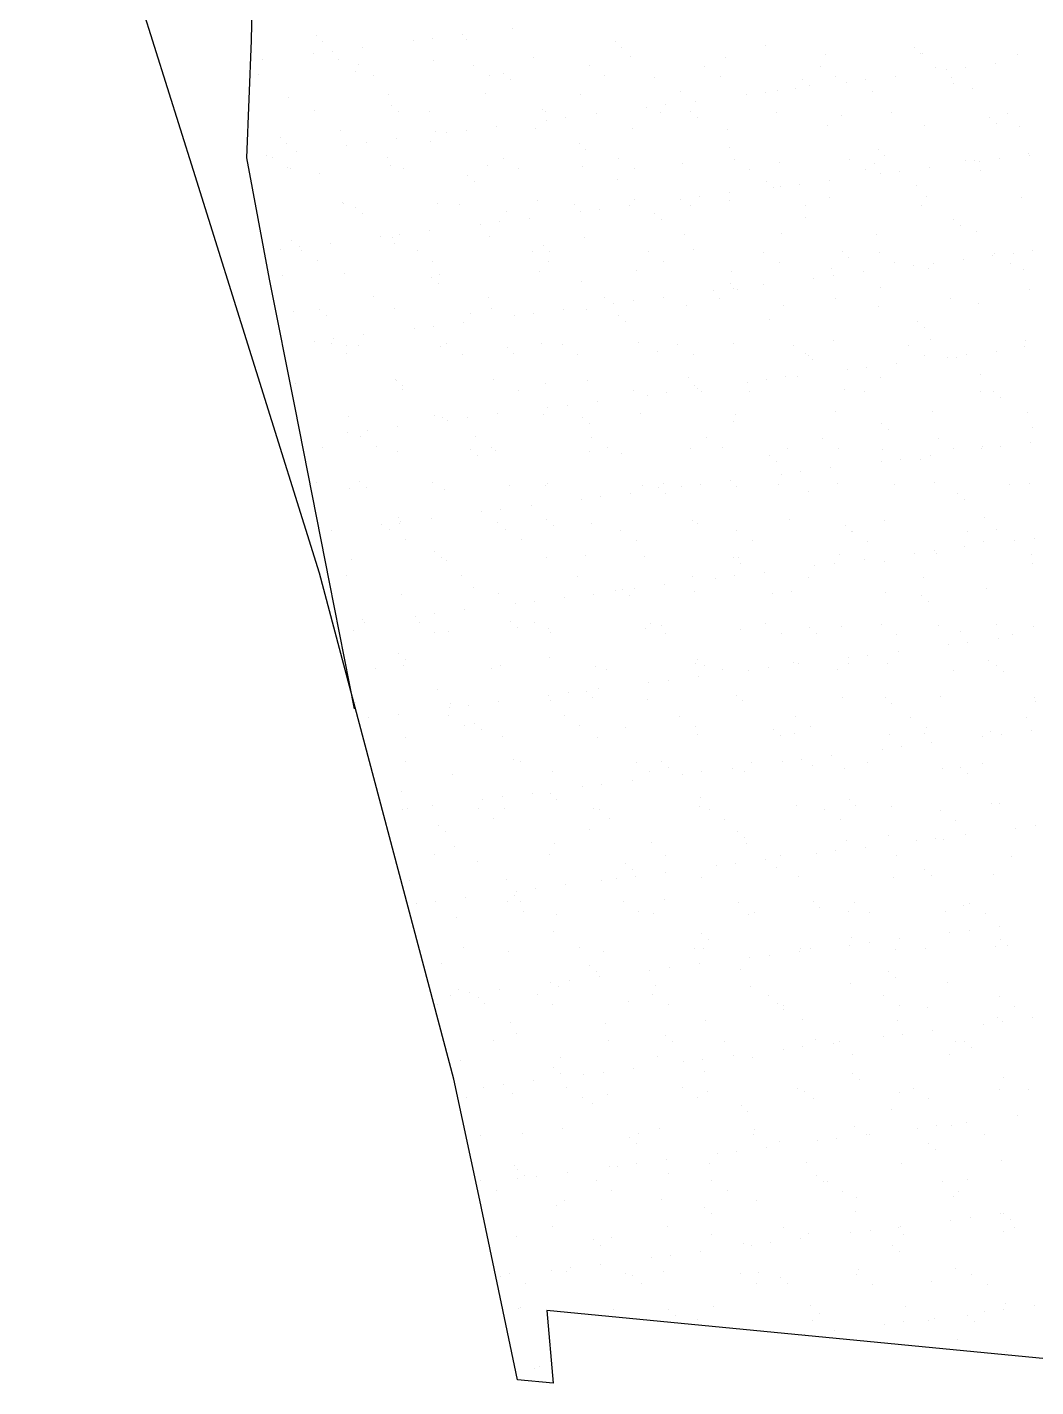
# Model space of a CAD drawing. Header units: metres. Extents: x 333256 to 336477, y 1789489 to 1791930.
# Drawn here: x 333256 to 333800, y 1789489 to 1790223 of the extents above; entities that cross this region are included whole.
import ezdxf

# ---------------------------------------------------------------- set-up
doc = ezdxf.new("R2010")
doc.units = ezdxf.units.M
doc.layers.add('SAND DUNES', color=42, linetype='Continuous')

msp = doc.modelspace()

# ---------------------------------------------------------------- linework, layer by layer
at = {"color": 3}
msp.add_lwpolyline([(334470.75, 1789624.46), (334399.57, 1789569.12), (334302.32, 1789566.61), (334197.08, 1789512.9), (334027.09, 1789489.02), (333917.08, 1789493.23), (333536.23, 1789530.11), (333539.66, 1789490.91), (333520.52, 1789492.76), (333500.14, 1789589.7), (333486.15, 1789654.97), (333413.7, 1789927.95), (333345.78, 1790145.28), (333317.79, 1790234.4), (333256.12, 1790392.54), (333300.61, 1790397.09), (333298.89, 1790473.99)], dxfattribs=at)
at = {"layer": 'SAND DUNES'}
for p, q in [((333377.29, 1790232.84), (333376.87, 1790215.46)), ((333376.87, 1790215.46), (333374.3, 1790152.04)), ((333374.3, 1790152.04), (333386.59, 1790086.56)), ((333386.59, 1790086.56), (333400.44, 1790017.13)), ((333400.44, 1790017.13), (333418.9, 1789923.17)), ((333418.9, 1789923.17), (333432.44, 1789854.71))]:
    msp.add_line(p, q, dxfattribs=at)
at = {"layer": 'SAND DUNES', "linetype": 'Continuous'}
for p, q in [((333518.02, 1790221.94), (333518.02, 1790221.94)), ((333411.92, 1790218.27), (333411.92, 1790218.27)), ((333415.59, 1790214.87), (333415.59, 1790214.87)), ((333436.96, 1790211.72), (333436.96, 1790211.72)), ((333464.15, 1790215.15), (333464.15, 1790215.15)), ((333474.57, 1790216.46), (333474.57, 1790216.46)), ((333490.84, 1790218.51), (333490.84, 1790218.51)), ((333493.12, 1790216.05), (333493.12, 1790216.05)), ((333573.14, 1790214.92), (333573.14, 1790214.92)), ((333654.34, 1790212.71), (333654.34, 1790212.71)), ((333383.09, 1790204.93), (333383.09, 1790204.93)), ((333410.28, 1790208.36), (333410.28, 1790208.36)), ((333420.69, 1790209.67), (333420.69, 1790209.67)), ((333423.87, 1790205.18), (333423.87, 1790205.18)), ((333475.03, 1790204.65), (333475.03, 1790204.65)), ((333529.06, 1790206.3), (333529.06, 1790206.3)), ((333576.81, 1790211.52), (333576.81, 1790211.52)), ((333581.41, 1790206.68), (333581.41, 1790206.68)), ((333632.57, 1790206.15), (333632.57, 1790206.15)), ((333686.6, 1790207.8), (333686.6, 1790207.8)), ((333734.37, 1790211.58), (333734.37, 1790211.58)), ((333738.03, 1790208.18), (333738.03, 1790208.18)), ((333738.96, 1790208.17), (333738.96, 1790208.17)), ((333790.12, 1790207.65), (333790.12, 1790207.65)), ((333380.74, 1790196.98), (333380.74, 1790196.98)), ((333432.9, 1790198.83), (333432.9, 1790198.83)), ((333434.62, 1790202.16), (333434.62, 1790202.16)), ((333496.9, 1790201.93), (333496.9, 1790201.93)), ((333512.93, 1790197.7), (333512.93, 1790197.7)), ((333559.18, 1790201.7), (333559.18, 1790201.7)), ((333621.47, 1790201.47), (333621.47, 1790201.47)), ((333683.75, 1790201.24), (333683.75, 1790201.24)), ((333746.03, 1790201.01), (333746.03, 1790201.01)), ((333751.69, 1790199.64), (333751.69, 1790199.64)), ((333762.1, 1790200.95), (333762.1, 1790200.95)), ((333778.37, 1790203), (333778.37, 1790203)), ((333443.02, 1790196.74), (333443.02, 1790196.74)), ((333505.31, 1790196.51), (333505.31, 1790196.51)), ((333516.59, 1790194.3), (333516.59, 1790194.3)), ((333567.59, 1790196.28), (333567.59, 1790196.28)), ((333594.12, 1790195.48), (333594.12, 1790195.48)), ((333629.87, 1790196.05), (333629.87, 1790196.05)), ((333674.15, 1790194.35), (333674.15, 1790194.35)), ((333677.81, 1790190.96), (333677.81, 1790190.96)), ((333692.15, 1790195.82), (333692.15, 1790195.82)), ((333697.81, 1790192.85), (333697.81, 1790192.85)), ((333708.23, 1790194.16), (333708.23, 1790194.16)), ((333724.5, 1790196.21), (333724.5, 1790196.21)), ((333754.44, 1790195.59), (333754.44, 1790195.59)), ((333755.34, 1790192.14), (333755.34, 1790192.14)), ((333396.78, 1790184.63), (333396.78, 1790184.63)), ((333450.81, 1790186.28), (333450.81, 1790186.28)), ((333503.17, 1790186.66), (333503.17, 1790186.66)), ((333554.33, 1790186.13), (333554.33, 1790186.13)), ((333608.35, 1790187.78), (333608.35, 1790187.78)), ((333616.75, 1790182.63), (333616.75, 1790182.63)), ((333643.94, 1790186.06), (333643.94, 1790186.06)), ((333654.36, 1790187.37), (333654.36, 1790187.37)), ((333660.71, 1790188.15), (333660.71, 1790188.15)), ((333670.63, 1790189.42), (333670.63, 1790189.42)), ((333711.87, 1790187.63), (333711.87, 1790187.63)), ((333765.9, 1790189.27), (333765.9, 1790189.27)), ((333411, 1790177.46), (333411, 1790177.46)), ((333452.71, 1790180.48), (333452.71, 1790180.48)), ((333456.37, 1790177.08), (333456.37, 1790177.08)), ((333473.28, 1790177.23), (333473.28, 1790177.23)), ((333533.9, 1790178.26), (333533.9, 1790178.26)), ((333535.56, 1790177), (333535.56, 1790177)), ((333562.88, 1790175.84), (333562.88, 1790175.84)), ((333590.06, 1790179.27), (333590.06, 1790179.27)), ((333597.84, 1790176.77), (333597.84, 1790176.77)), ((333600.48, 1790180.58), (333600.48, 1790180.58)), ((333613.93, 1790177.13), (333613.93, 1790177.13)), ((333660.13, 1790176.54), (333660.13, 1790176.54)), ((333695.13, 1790174.92), (333695.13, 1790174.92)), ((333722.41, 1790176.31), (333722.41, 1790176.31)), ((333784.69, 1790176.08), (333784.69, 1790176.08)), ((333509.01, 1790169.05), (333509.01, 1790169.05)), ((333530.11, 1790167.76), (333530.11, 1790167.76)), ((333536.19, 1790172.48), (333536.19, 1790172.48)), ((333546.61, 1790173.79), (333546.61, 1790173.79)), ((333582.46, 1790168.13), (333582.46, 1790168.13)), ((333617.6, 1790173.74), (333617.6, 1790173.74)), ((333633.62, 1790167.61), (333633.62, 1790167.61)), ((333687.65, 1790169.25), (333687.65, 1790169.25)), ((333740, 1790169.63), (333740, 1790169.63)), ((333775.15, 1790173.79), (333775.15, 1790173.79)), ((333778.82, 1790170.39), (333778.82, 1790170.39)), ((333791.16, 1790169.1), (333791.16, 1790169.1)), ((333392.49, 1790163.26), (333392.49, 1790163.26)), ((333424.92, 1790166.64), (333424.92, 1790166.64)), ((333455.13, 1790162.26), (333455.13, 1790162.26)), ((333473.69, 1790161.04), (333473.69, 1790161.04)), ((333476.08, 1790166.11), (333476.08, 1790166.11)), ((333482.32, 1790165.69), (333482.32, 1790165.69)), ((333492.73, 1790167), (333492.73, 1790167)), ((333384.99, 1790153.42), (333384.99, 1790153.42)), ((333396.16, 1790159.86), (333396.16, 1790159.86)), ((333401.26, 1790155.47), (333401.26, 1790155.47)), ((333428.44, 1790158.9), (333428.44, 1790158.9)), ((333438.86, 1790160.21), (333438.86, 1790160.21)), ((333553.71, 1790159.91), (333553.71, 1790159.91)), ((333557.38, 1790156.52), (333557.38, 1790156.52)), ((333634.91, 1790157.7), (333634.91, 1790157.7)), ((333714.93, 1790156.57), (333714.93, 1790156.57)), ((333718.6, 1790153.17), (333718.6, 1790153.17)), ((333796.13, 1790154.35), (333796.13, 1790154.35)), ((333796.54, 1790153.54), (333796.54, 1790153.54)), ((333374.57, 1790152.11), (333374.57, 1790152.11)), ((333388.21, 1790152.22), (333388.21, 1790152.22)), ((333396.62, 1790146.8), (333396.62, 1790146.8)), ((333397.83, 1790146.09), (333397.83, 1790146.09)), ((333450.49, 1790151.99), (333450.49, 1790151.99)), ((333451.86, 1790147.74), (333451.86, 1790147.74)), ((333458.9, 1790146.57), (333458.9, 1790146.57)), ((333504.21, 1790148.11), (333504.21, 1790148.11)), ((333512.78, 1790151.76), (333512.78, 1790151.76)), ((333521.18, 1790146.34), (333521.18, 1790146.34)), ((333555.37, 1790147.59), (333555.37, 1790147.59)), ((333575.06, 1790151.53), (333575.06, 1790151.53)), ((333583.46, 1790146.11), (333583.46, 1790146.11)), ((333609.4, 1790149.23), (333609.4, 1790149.23)), ((333637.34, 1790151.3), (333637.34, 1790151.3)), ((333645.75, 1790145.88), (333645.75, 1790145.88)), ((333661.75, 1790149.61), (333661.75, 1790149.61)), ((333699.62, 1790151.07), (333699.62, 1790151.07)), ((333708.03, 1790145.65), (333708.03, 1790145.65)), ((333712.91, 1790149.08), (333712.91, 1790149.08)), ((333742.67, 1790146.75), (333742.67, 1790146.75)), ((333761.91, 1790150.84), (333761.91, 1790150.84)), ((333766.94, 1790150.73), (333766.94, 1790150.73)), ((333769.85, 1790150.18), (333769.85, 1790150.18)), ((333780.27, 1790151.49), (333780.27, 1790151.49)), ((333413.47, 1790143.82), (333413.47, 1790143.82)), ((333493.49, 1790142.69), (333493.49, 1790142.69)), ((333497.16, 1790139.29), (333497.16, 1790139.29)), ((333574.69, 1790140.48), (333574.69, 1790140.48)), ((333654.71, 1790139.34), (333654.71, 1790139.34)), ((333688.79, 1790139.96), (333688.79, 1790139.96)), ((333715.98, 1790143.39), (333715.98, 1790143.39)), ((333726.4, 1790144.7), (333726.4, 1790144.7)), ((333770.31, 1790145.42), (333770.31, 1790145.42)), ((333618.65, 1790131.12), (333618.65, 1790131.12)), ((333634.92, 1790133.18), (333634.92, 1790133.18)), ((333658.38, 1790135.95), (333658.38, 1790135.95)), ((333662.1, 1790136.6), (333662.1, 1790136.6)), ((333672.52, 1790137.91), (333672.52, 1790137.91)), ((333735.91, 1790137.13), (333735.91, 1790137.13)), ((333741.05, 1790131.09), (333741.05, 1790131.09)), ((333425.96, 1790128.1), (333425.96, 1790128.1)), ((333426.87, 1790127.29), (333426.87, 1790127.29)), ((333433.27, 1790125.47), (333433.27, 1790125.47)), ((333477.12, 1790127.57), (333477.12, 1790127.57)), ((333489.15, 1790127.06), (333489.15, 1790127.06)), ((333531.15, 1790129.21), (333531.15, 1790129.21)), ((333551.44, 1790126.83), (333551.44, 1790126.83)), ((333564.77, 1790124.34), (333564.77, 1790124.34)), ((333581.05, 1790126.39), (333581.05, 1790126.39)), ((333583.51, 1790129.59), (333583.51, 1790129.59)), ((333608.23, 1790129.81), (333608.23, 1790129.81)), ((333613.72, 1790126.6), (333613.72, 1790126.6)), ((333634.67, 1790129.06), (333634.67, 1790129.06)), ((333676, 1790126.37), (333676, 1790126.37)), ((333688.69, 1790130.71), (333688.69, 1790130.71)), ((333738.28, 1790126.14), (333738.28, 1790126.14)), ((333792.21, 1790130.56), (333792.21, 1790130.56)), ((333436.94, 1790122.07), (333436.94, 1790122.07)), ((333500.48, 1790116.23), (333500.48, 1790116.23)), ((333510.9, 1790117.55), (333510.9, 1790117.55)), ((333514.47, 1790123.25), (333514.47, 1790123.25)), ((333527.17, 1790119.6), (333527.17, 1790119.6)), ((333554.36, 1790123.02), (333554.36, 1790123.02)), ((333594.49, 1790122.12), (333594.49, 1790122.12)), ((333598.16, 1790118.73), (333598.16, 1790118.73)), ((333675.69, 1790119.91), (333675.69, 1790119.91)), ((333755.72, 1790118.78), (333755.72, 1790118.78)), ((333446.61, 1790109.44), (333446.61, 1790109.44)), ((333452.9, 1790109.19), (333452.9, 1790109.19)), ((333457.03, 1790110.76), (333457.03, 1790110.76)), ((333473.3, 1790112.81), (333473.3, 1790112.81)), ((333505.26, 1790109.57), (333505.26, 1790109.57)), ((333556.42, 1790109.04), (333556.42, 1790109.04)), ((333610.45, 1790110.69), (333610.45, 1790110.69)), ((333662.8, 1790111.07), (333662.8, 1790111.07)), ((333713.96, 1790110.54), (333713.96, 1790110.54)), ((333759.38, 1790115.38), (333759.38, 1790115.38)), ((333767.99, 1790112.19), (333767.99, 1790112.19)), ((333392.74, 1790102.65), (333392.74, 1790102.65)), ((333398.88, 1790107.55), (333398.88, 1790107.55)), ((333403.15, 1790103.97), (333403.15, 1790103.97)), ((333404.09, 1790102.05), (333404.09, 1790102.05)), ((333419.42, 1790106.02), (333419.42, 1790106.02)), ((333454.25, 1790106.03), (333454.25, 1790106.03)), ((333466.37, 1790101.82), (333466.37, 1790101.82)), ((333528.65, 1790101.59), (333528.65, 1790101.59)), ((333534.27, 1790104.9), (333534.27, 1790104.9)), ((333615.47, 1790102.69), (333615.47, 1790102.69)), ((333695.5, 1790101.56), (333695.5, 1790101.56)), ((333798.44, 1790102.04), (333798.44, 1790102.04)), ((333412.49, 1790096.63), (333412.49, 1790096.63)), ((333474.77, 1790096.4), (333474.77, 1790096.4)), ((333537.06, 1790096.17), (333537.06, 1790096.17)), ((333537.94, 1790101.51), (333537.94, 1790101.51)), ((333590.93, 1790101.36), (333590.93, 1790101.36)), ((333599.34, 1790095.94), (333599.34, 1790095.94)), ((333653.22, 1790101.13), (333653.22, 1790101.13)), ((333661.62, 1790095.71), (333661.62, 1790095.71)), ((333699.16, 1790098.16), (333699.16, 1790098.16)), ((333715.5, 1790100.9), (333715.5, 1790100.9)), ((333723.9, 1790095.48), (333723.9, 1790095.48)), ((333744.56, 1790095.25), (333744.56, 1790095.25)), ((333760.83, 1790097.3), (333760.83, 1790097.3)), ((333776.69, 1790099.34), (333776.69, 1790099.34)), ((333777.78, 1790100.66), (333777.78, 1790100.66)), ((333786.19, 1790095.24), (333786.19, 1790095.24)), ((333788.02, 1790100.72), (333788.02, 1790100.72)), ((333394.03, 1790088.81), (333394.03, 1790088.81)), ((333427.01, 1790089.55), (333427.01, 1790089.55)), ((333474.06, 1790087.68), (333474.06, 1790087.68)), ((333478.17, 1790089.02), (333478.17, 1790089.02)), ((333532.2, 1790090.67), (333532.2, 1790090.67)), ((333584.55, 1790091.05), (333584.55, 1790091.05)), ((333635.71, 1790090.52), (333635.71, 1790090.52)), ((333680.27, 1790087.14), (333680.27, 1790087.14)), ((333689.74, 1790092.17), (333689.74, 1790092.17)), ((333690.69, 1790088.46), (333690.69, 1790088.46)), ((333706.96, 1790090.51), (333706.96, 1790090.51)), ((333734.14, 1790093.93), (333734.14, 1790093.93)), ((333742.1, 1790092.55), (333742.1, 1790092.55)), ((333793.26, 1790092.02), (333793.26, 1790092.02)), ((333477.72, 1790084.29), (333477.72, 1790084.29)), ((333555.25, 1790085.47), (333555.25, 1790085.47)), ((333626.4, 1790080.36), (333626.4, 1790080.36)), ((333635.28, 1790084.34), (333635.28, 1790084.34)), ((333636.81, 1790081.67), (333636.81, 1790081.67)), ((333638.95, 1790080.94), (333638.95, 1790080.94)), ((333653.09, 1790083.72), (333653.09, 1790083.72)), ((333716.48, 1790082.12), (333716.48, 1790082.12)), ((333796.5, 1790080.99), (333796.5, 1790080.99)), ((333442.75, 1790077.12), (333442.75, 1790077.12)), ((333505.03, 1790076.89), (333505.03, 1790076.89)), ((333567.31, 1790076.66), (333567.31, 1790076.66)), ((333572.52, 1790073.57), (333572.52, 1790073.57)), ((333582.94, 1790074.88), (333582.94, 1790074.88)), ((333599.21, 1790076.93), (333599.21, 1790076.93)), ((333629.59, 1790076.43), (333629.59, 1790076.43)), ((333663.85, 1790072.53), (333663.85, 1790072.53)), ((333691.88, 1790076.2), (333691.88, 1790076.2)), ((333754.16, 1790075.97), (333754.16, 1790075.97)), ((333769.04, 1790073.64), (333769.04, 1790073.64)), ((333399.92, 1790069), (333399.92, 1790069)), ((333413.84, 1790070.46), (333413.84, 1790070.46)), ((333417.5, 1790067.06), (333417.5, 1790067.06)), ((333453.95, 1790070.65), (333453.95, 1790070.65)), ((333495.03, 1790068.25), (333495.03, 1790068.25)), ((333506.31, 1790071.03), (333506.31, 1790071.03)), ((333518.65, 1790066.78), (333518.65, 1790066.78)), ((333529.07, 1790068.09), (333529.07, 1790068.09)), ((333545.34, 1790070.14), (333545.34, 1790070.14)), ((333557.47, 1790070.5), (333557.47, 1790070.5)), ((333575.06, 1790067.11), (333575.06, 1790067.11)), ((333611.49, 1790072.15), (333611.49, 1790072.15)), ((333656.26, 1790064.9), (333656.26, 1790064.9)), ((333715.01, 1790072), (333715.01, 1790072)), ((333464.78, 1790059.99), (333464.78, 1790059.99)), ((333475.19, 1790061.3), (333475.19, 1790061.3)), ((333491.46, 1790063.35), (333491.46, 1790063.35)), ((333578.73, 1790063.72), (333578.73, 1790063.72)), ((333736.28, 1790063.77), (333736.28, 1790063.77)), ((333739.95, 1790060.37), (333739.95, 1790060.37)), ((333410.9, 1790053.2), (333410.9, 1790053.2)), ((333419.96, 1790051.88), (333419.96, 1790051.88)), ((333421.32, 1790054.51), (333421.32, 1790054.51)), ((333428.06, 1790051.01), (333428.06, 1790051.01)), ((333434.82, 1790051.02), (333434.82, 1790051.02)), ((333437.59, 1790056.56), (333437.59, 1790056.56)), ((333479.22, 1790050.48), (333479.22, 1790050.48)), ((333482.24, 1790051.65), (333482.24, 1790051.65)), ((333533.25, 1790052.13), (333533.25, 1790052.13)), ((333544.53, 1790051.42), (333544.53, 1790051.42)), ((333585.6, 1790052.51), (333585.6, 1790052.51)), ((333606.81, 1790051.19), (333606.81, 1790051.19)), ((333636.76, 1790051.98), (333636.76, 1790051.98)), ((333669.09, 1790050.96), (333669.09, 1790050.96)), ((333690.79, 1790053.62), (333690.79, 1790053.62)), ((333731.37, 1790050.73), (333731.37, 1790050.73)), ((333743.14, 1790054), (333743.14, 1790054)), ((333793.66, 1790050.49), (333793.66, 1790050.49)), ((333794.3, 1790053.47), (333794.3, 1790053.47)), ((333428.37, 1790046.46), (333428.37, 1790046.46)), ((333490.65, 1790046.23), (333490.65, 1790046.23)), ((333514.84, 1790049.89), (333514.84, 1790049.89)), ((333518.51, 1790046.5), (333518.51, 1790046.5)), ((333552.93, 1790046), (333552.93, 1790046)), ((333596.04, 1790047.68), (333596.04, 1790047.68)), ((333615.21, 1790045.77), (333615.21, 1790045.77)), ((333676.06, 1790046.55), (333676.06, 1790046.55)), ((333677.5, 1790045.54), (333677.5, 1790045.54)), ((333679.73, 1790043.15), (333679.73, 1790043.15)), ((333739.78, 1790045.31), (333739.78, 1790045.31)), ((333752.31, 1790044.48), (333752.31, 1790044.48)), ((333757.26, 1790044.33), (333757.26, 1790044.33)), ((333762.73, 1790045.79), (333762.73, 1790045.79)), ((333779, 1790047.84), (333779, 1790047.84)), ((333698.44, 1790037.69), (333698.44, 1790037.69)), ((333708.85, 1790039), (333708.85, 1790039)), ((333725.13, 1790041.05), (333725.13, 1790041.05)), ((333400.97, 1790030.46), (333400.97, 1790030.46)), ((333454.62, 1790032.67), (333454.62, 1790032.67)), ((333455, 1790032.11), (333455, 1790032.11)), ((333458.29, 1790029.28), (333458.29, 1790029.28)), ((333507.35, 1790032.49), (333507.35, 1790032.49)), ((333535.82, 1790030.46), (333535.82, 1790030.46)), ((333558.51, 1790031.96), (333558.51, 1790031.96)), ((333612.54, 1790033.6), (333612.54, 1790033.6)), ((333615.84, 1790029.33), (333615.84, 1790029.33)), ((333644.56, 1790030.9), (333644.56, 1790030.9)), ((333654.98, 1790032.21), (333654.98, 1790032.21)), ((333664.89, 1790033.98), (333664.89, 1790033.98)), ((333671.25, 1790034.26), (333671.25, 1790034.26)), ((333716.05, 1790033.45), (333716.05, 1790033.45)), ((333770.08, 1790035.1), (333770.08, 1790035.1)), ((333458.62, 1790026.95), (333458.62, 1790026.95)), ((333520.9, 1790026.72), (333520.9, 1790026.72)), ((333583.19, 1790026.49), (333583.19, 1790026.49)), ((333590.69, 1790024.11), (333590.69, 1790024.11)), ((333601.11, 1790025.42), (333601.11, 1790025.42)), ((333617.38, 1790027.47), (333617.38, 1790027.47)), ((333619.51, 1790025.93), (333619.51, 1790025.93)), ((333645.47, 1790026.26), (333645.47, 1790026.26)), ((333697.04, 1790027.11), (333697.04, 1790027.11)), ((333707.75, 1790026.03), (333707.75, 1790026.03)), ((333770.03, 1790025.8), (333770.03, 1790025.8)), ((333777.06, 1790025.98), (333777.06, 1790025.98)), ((333780.73, 1790022.58), (333780.73, 1790022.58)), ((333509.63, 1790013.89), (333509.63, 1790013.89)), ((333534.29, 1790013.59), (333534.29, 1790013.59)), ((333536.82, 1790017.32), (333536.82, 1790017.32)), ((333547.23, 1790018.63), (333547.23, 1790018.63)), ((333563.5, 1790020.68), (333563.5, 1790020.68)), ((333586.65, 1790013.96), (333586.65, 1790013.96)), ((333691.83, 1790015.08), (333691.83, 1790015.08)), ((333744.19, 1790015.46), (333744.19, 1790015.46)), ((333795.35, 1790014.93), (333795.35, 1790014.93)), ((333429.1, 1790012.47), (333429.1, 1790012.47)), ((333455.76, 1790007.1), (333455.76, 1790007.1)), ((333475.6, 1790013.24), (333475.6, 1790013.24)), ((333480.26, 1790011.94), (333480.26, 1790011.94)), ((333482.94, 1790010.53), (333482.94, 1790010.53)), ((333493.36, 1790011.84), (333493.36, 1790011.84)), ((333555.62, 1790012.11), (333555.62, 1790012.11)), ((333559.29, 1790008.71), (333559.29, 1790008.71)), ((333636.82, 1790009.89), (333636.82, 1790009.89)), ((333637.81, 1790013.43), (333637.81, 1790013.43)), ((333716.85, 1790008.76), (333716.85, 1790008.76)), ((333798.04, 1790006.54), (333798.04, 1790006.54)), ((333429.07, 1790003.74), (333429.07, 1790003.74)), ((333435.84, 1790001.71), (333435.84, 1790001.71)), ((333439.49, 1790005.05), (333439.49, 1790005.05)), ((333498.12, 1790001.48), (333498.12, 1790001.48)), ((333560.4, 1790001.25), (333560.4, 1790001.25)), ((333622.68, 1790001.02), (333622.68, 1790001.02)), ((333684.97, 1790000.79), (333684.97, 1790000.79)), ((333720.51, 1790005.36), (333720.51, 1790005.36)), ((333747.25, 1790000.55), (333747.25, 1790000.55)), ((333415.38, 1789996.02), (333415.38, 1789996.02)), ((333444.24, 1789996.29), (333444.24, 1789996.29)), ((333456.04, 1789993.57), (333456.04, 1789993.57)), ((333495.41, 1789994.88), (333495.41, 1789994.88)), ((333506.52, 1789996.06), (333506.52, 1789996.06)), ((333508.4, 1789993.94), (333508.4, 1789993.94)), ((333559.56, 1789993.41), (333559.56, 1789993.41)), ((333568.81, 1789995.83), (333568.81, 1789995.83)), ((333576.6, 1789992.67), (333576.6, 1789992.67)), ((333613.59, 1789995.06), (333613.59, 1789995.06)), ((333631.09, 1789995.6), (333631.09, 1789995.6)), ((333656.63, 1789991.54), (333656.63, 1789991.54)), ((333665.94, 1789995.44), (333665.94, 1789995.44)), ((333693.37, 1789995.37), (333693.37, 1789995.37)), ((333717.1, 1789994.91), (333717.1, 1789994.91)), ((333743.29, 1789991.59), (333743.29, 1789991.59)), ((333755.65, 1789995.14), (333755.65, 1789995.14)), ((333770.48, 1789995.02), (333770.48, 1789995.02)), ((333771.13, 1789996.56), (333771.13, 1789996.56)), ((333780.9, 1789996.33), (333780.9, 1789996.33)), ((333797.17, 1789998.38), (333797.17, 1789998.38)), ((333499.07, 1789991.49), (333499.07, 1789991.49)), ((333660.29, 1789988.14), (333660.29, 1789988.14)), ((333689.42, 1789984.81), (333689.42, 1789984.81)), ((333716.6, 1789988.23), (333716.6, 1789988.23)), ((333727.02, 1789989.54), (333727.02, 1789989.54)), ((333737.82, 1789989.32), (333737.82, 1789989.32)), ((333412.21, 1789977.01), (333412.21, 1789977.01)), ((333435.19, 1789977.66), (333435.19, 1789977.66)), ((333635.55, 1789978.02), (333635.55, 1789978.02)), ((333662.73, 1789981.44), (333662.73, 1789981.44)), ((333673.15, 1789982.75), (333673.15, 1789982.75)), ((333745.24, 1789976.92), (333745.24, 1789976.92)), ((333430.15, 1789973.92), (333430.15, 1789973.92)), ((333438.85, 1789974.27), (333438.85, 1789974.27)), ((333474.5, 1789976.78), (333474.5, 1789976.78)), ((333481.31, 1789973.4), (333481.31, 1789973.4)), ((333516.38, 1789975.45), (333516.38, 1789975.45)), ((333535.34, 1789975.04), (333535.34, 1789975.04)), ((333536.78, 1789976.55), (333536.78, 1789976.55)), ((333581.67, 1789971.23), (333581.67, 1789971.23)), ((333587.69, 1789975.42), (333587.69, 1789975.42)), ((333596.41, 1789974.32), (333596.41, 1789974.32)), ((333599.06, 1789976.32), (333599.06, 1789976.32)), ((333600.08, 1789970.92), (333600.08, 1789970.92)), ((333608.86, 1789974.65), (333608.86, 1789974.65)), ((333619.27, 1789975.97), (333619.27, 1789975.97)), ((333638.85, 1789974.89), (333638.85, 1789974.89)), ((333661.34, 1789976.09), (333661.34, 1789976.09)), ((333677.61, 1789972.1), (333677.61, 1789972.1)), ((333692.88, 1789976.54), (333692.88, 1789976.54)), ((333723.63, 1789975.86), (333723.63, 1789975.86)), ((333757.63, 1789970.97), (333757.63, 1789970.97)), ((333785.91, 1789975.62), (333785.91, 1789975.62)), ((333796.4, 1789976.39), (333796.4, 1789976.39)), ((333511.53, 1789962.39), (333511.53, 1789962.39)), ((333527.8, 1789964.44), (333527.8, 1789964.44)), ((333554.98, 1789967.86), (333554.98, 1789967.86)), ((333565.4, 1789969.18), (333565.4, 1789969.18)), ((333761.3, 1789967.57), (333761.3, 1789967.57)), ((333456.17, 1789958.23), (333456.17, 1789958.23)), ((333457.09, 1789955.02), (333457.09, 1789955.02)), ((333457.65, 1789955.6), (333457.65, 1789955.6)), ((333473.92, 1789957.65), (333473.92, 1789957.65)), ((333501.11, 1789961.07), (333501.11, 1789961.07)), ((333509.45, 1789955.4), (333509.45, 1789955.4)), ((333536.19, 1789957.1), (333536.19, 1789957.1)), ((333560.61, 1789954.87), (333560.61, 1789954.87)), ((333614.63, 1789956.52), (333614.63, 1789956.52)), ((333617.39, 1789954.88), (333617.39, 1789954.88)), ((333666.99, 1789956.9), (333666.99, 1789956.9)), ((333718.15, 1789956.37), (333718.15, 1789956.37)), ((333772.18, 1789958.02), (333772.18, 1789958.02)), ((333420.05, 1789950.86), (333420.05, 1789950.86)), ((333447.23, 1789954.28), (333447.23, 1789954.28)), ((333451.71, 1789951.54), (333451.71, 1789951.54)), ((333513.99, 1789951.31), (333513.99, 1789951.31)), ((333539.86, 1789953.7), (333539.86, 1789953.7)), ((333576.28, 1789951.08), (333576.28, 1789951.08)), ((333638.56, 1789950.85), (333638.56, 1789950.85)), ((333697.41, 1789953.75), (333697.41, 1789953.75)), ((333700.84, 1789950.62), (333700.84, 1789950.62)), ((333701.08, 1789950.35), (333701.08, 1789950.35)), ((333763.12, 1789950.38), (333763.12, 1789950.38)), ((333778.61, 1789951.53), (333778.61, 1789951.53)), ((333460.12, 1789946.12), (333460.12, 1789946.12)), ((333522.4, 1789945.89), (333522.4, 1789945.89)), ((333584.68, 1789945.66), (333584.68, 1789945.66)), ((333646.96, 1789945.43), (333646.96, 1789945.43)), ((333709.25, 1789945.2), (333709.25, 1789945.2)), ((333761.46, 1789942.14), (333761.46, 1789942.14)), ((333771.53, 1789944.96), (333771.53, 1789944.96)), ((333788.64, 1789945.56), (333788.64, 1789945.56)), ((333799.06, 1789946.88), (333799.06, 1789946.88)), ((333431.2, 1789935.38), (333431.2, 1789935.38)), ((333475.97, 1789939.88), (333475.97, 1789939.88)), ((333479.64, 1789936.48), (333479.64, 1789936.48)), ((333482.36, 1789934.85), (333482.36, 1789934.85)), ((333536.39, 1789936.5), (333536.39, 1789936.5)), ((333557.17, 1789937.66), (333557.17, 1789937.66)), ((333588.74, 1789936.88), (333588.74, 1789936.88)), ((333637.19, 1789936.53), (333637.19, 1789936.53)), ((333639.9, 1789936.35), (333639.9, 1789936.35)), ((333640.86, 1789933.13), (333640.86, 1789933.13)), ((333691.31, 1789933.3), (333691.31, 1789933.3)), ((333693.93, 1789938), (333693.93, 1789938)), ((333707.59, 1789935.35), (333707.59, 1789935.35)), ((333718.39, 1789934.31), (333718.39, 1789934.31)), ((333734.77, 1789938.77), (333734.77, 1789938.77)), ((333745.19, 1789940.09), (333745.19, 1789940.09)), ((333746.28, 1789938.37), (333746.28, 1789938.37)), ((333797.44, 1789937.85), (333797.44, 1789937.85)), ((333798.41, 1789933.18), (333798.41, 1789933.18)), ((333428.09, 1789926.84), (333428.09, 1789926.84)), ((333490.37, 1789926.61), (333490.37, 1789926.61)), ((333552.65, 1789926.38), (333552.65, 1789926.38)), ((333614.94, 1789926.15), (333614.94, 1789926.15)), ((333637.44, 1789926.51), (333637.44, 1789926.51)), ((333653.71, 1789928.56), (333653.71, 1789928.56)), ((333677.22, 1789925.92), (333677.22, 1789925.92)), ((333680.9, 1789931.99), (333680.9, 1789931.99)), ((333739.5, 1789925.69), (333739.5, 1789925.69)), ((333496.95, 1789920.44), (333496.95, 1789920.44)), ((333573.15, 1789918.41), (333573.15, 1789918.41)), ((333576.97, 1789919.31), (333576.97, 1789919.31)), ((333583.57, 1789919.72), (333583.57, 1789919.72)), ((333599.84, 1789921.77), (333599.84, 1789921.77)), ((333627.02, 1789925.2), (333627.02, 1789925.2)), ((333668.03, 1789918.35), (333668.03, 1789918.35)), ((333773.22, 1789919.47), (333773.22, 1789919.47)), ((333458.14, 1789916.48), (333458.14, 1789916.48)), ((333510.49, 1789916.86), (333510.49, 1789916.86)), ((333519.27, 1789911.62), (333519.27, 1789911.62)), ((333529.69, 1789912.93), (333529.69, 1789912.93)), ((333545.96, 1789914.98), (333545.96, 1789914.98)), ((333561.65, 1789916.33), (333561.65, 1789916.33)), ((333580.64, 1789915.91), (333580.64, 1789915.91)), ((333615.68, 1789917.98), (333615.68, 1789917.98)), ((333658.17, 1789917.09), (333658.17, 1789917.09)), ((333719.19, 1789917.83), (333719.19, 1789917.83)), ((333738.2, 1789915.96), (333738.2, 1789915.96)), ((333741.86, 1789912.56), (333741.86, 1789912.56)), ((333465.4, 1789904.83), (333465.4, 1789904.83)), ((333475.82, 1789906.14), (333475.82, 1789906.14)), ((333492.09, 1789908.19), (333492.09, 1789908.19)), ((333432.24, 1789896.84), (333432.24, 1789896.84)), ((333436.73, 1789903.22), (333436.73, 1789903.22)), ((333438.22, 1789901.4), (333438.22, 1789901.4)), ((333467.59, 1789901.37), (333467.59, 1789901.37)), ((333483.4, 1789896.31), (333483.4, 1789896.31)), ((333516.75, 1789902.09), (333516.75, 1789902.09)), ((333520.42, 1789898.69), (333520.42, 1789898.69)), ((333529.87, 1789901.14), (333529.87, 1789901.14)), ((333537.43, 1789897.96), (333537.43, 1789897.96)), ((333589.79, 1789898.33), (333589.79, 1789898.33)), ((333592.15, 1789900.91), (333592.15, 1789900.91)), ((333597.95, 1789899.87), (333597.95, 1789899.87)), ((333640.95, 1789897.81), (333640.95, 1789897.81)), ((333654.43, 1789900.68), (333654.43, 1789900.68)), ((333677.98, 1789898.74), (333677.98, 1789898.74)), ((333694.97, 1789899.45), (333694.97, 1789899.45)), ((333716.72, 1789900.44), (333716.72, 1789900.44)), ((333747.33, 1789899.83), (333747.33, 1789899.83)), ((333759.17, 1789896.52), (333759.17, 1789896.52)), ((333779, 1789900.21), (333779, 1789900.21)), ((333798.49, 1789899.3), (333798.49, 1789899.3)), ((333475.99, 1789895.95), (333475.99, 1789895.95)), ((333538.27, 1789895.72), (333538.27, 1789895.72)), ((333600.56, 1789895.49), (333600.56, 1789895.49)), ((333662.84, 1789895.26), (333662.84, 1789895.26)), ((333681.64, 1789895.34), (333681.64, 1789895.34)), ((333725.12, 1789895.03), (333725.12, 1789895.03)), ((333752.94, 1789889.32), (333752.94, 1789889.32)), ((333763.35, 1789890.63), (333763.35, 1789890.63)), ((333779.63, 1789892.68), (333779.63, 1789892.68)), ((333787.4, 1789894.79), (333787.4, 1789894.79)), ((333456.54, 1789884.87), (333456.54, 1789884.87)), ((333537.73, 1789882.65), (333537.73, 1789882.65)), ((333617.76, 1789881.52), (333617.76, 1789881.52)), ((333699.06, 1789882.53), (333699.06, 1789882.53)), ((333709.48, 1789883.84), (333709.48, 1789883.84)), ((333725.75, 1789885.89), (333725.75, 1789885.89)), ((333443.96, 1789876.67), (333443.96, 1789876.67)), ((333459.18, 1789877.94), (333459.18, 1789877.94)), ((333460.2, 1789881.47), (333460.2, 1789881.47)), ((333506.25, 1789876.44), (333506.25, 1789876.44)), ((333511.54, 1789878.31), (333511.54, 1789878.31)), ((333562.7, 1789877.79), (333562.7, 1789877.79)), ((333568.53, 1789876.21), (333568.53, 1789876.21)), ((333616.73, 1789879.43), (333616.73, 1789879.43)), ((333621.43, 1789878.12), (333621.43, 1789878.12)), ((333630.81, 1789875.98), (333630.81, 1789875.98)), ((333645.19, 1789875.74), (333645.19, 1789875.74)), ((333655.61, 1789877.05), (333655.61, 1789877.05)), ((333669.08, 1789879.81), (333669.08, 1789879.81)), ((333671.88, 1789879.1), (333671.88, 1789879.1)), ((333693.09, 1789875.75), (333693.09, 1789875.75)), ((333698.96, 1789879.3), (333698.96, 1789879.3)), ((333720.24, 1789879.28), (333720.24, 1789879.28)), ((333755.38, 1789875.51), (333755.38, 1789875.51)), ((333774.27, 1789880.93), (333774.27, 1789880.93)), ((333778.98, 1789878.17), (333778.98, 1789878.17)), ((333782.65, 1789874.77), (333782.65, 1789874.77)), ((333591.32, 1789868.95), (333591.32, 1789868.95)), ((333601.73, 1789870.26), (333601.73, 1789870.26)), ((333618, 1789872.31), (333618, 1789872.31)), ((333477.51, 1789865.43), (333477.51, 1789865.43)), ((333537.44, 1789862.16), (333537.44, 1789862.16)), ((333547.86, 1789863.47), (333547.86, 1789863.47)), ((333557.54, 1789864.3), (333557.54, 1789864.3)), ((333561.21, 1789860.9), (333561.21, 1789860.9)), ((333564.13, 1789865.52), (333564.13, 1789865.52)), ((333590.83, 1789859.79), (333590.83, 1789859.79)), ((333638.74, 1789862.08), (333638.74, 1789862.08)), ((333696.02, 1789860.91), (333696.02, 1789860.91)), ((333718.76, 1789860.95), (333718.76, 1789860.95)), ((333748.38, 1789861.29), (333748.38, 1789861.29)), ((333799.53, 1789860.76), (333799.53, 1789860.76)), ((333433.29, 1789858.3), (333433.29, 1789858.3)), ((333483.57, 1789855.37), (333483.57, 1789855.37)), ((333484.45, 1789857.77), (333484.45, 1789857.77)), ((333493.99, 1789856.68), (333493.99, 1789856.68)), ((333510.26, 1789858.73), (333510.26, 1789858.73)), ((333538.48, 1789859.41), (333538.48, 1789859.41)), ((333641.99, 1789859.26), (333641.99, 1789859.26)), ((333722.43, 1789857.55), (333722.43, 1789857.55)), ((333799.96, 1789858.73), (333799.96, 1789858.73)), ((333440.11, 1789849.89), (333440.11, 1789849.89)), ((333456.38, 1789851.94), (333456.38, 1789851.94)), ((333483.46, 1789851.2), (333483.46, 1789851.2)), ((333491.87, 1789845.78), (333491.87, 1789845.78)), ((333497.32, 1789847.08), (333497.32, 1789847.08)), ((333545.74, 1789850.97), (333545.74, 1789850.97)), ((333554.15, 1789845.55), (333554.15, 1789845.55)), ((333578.52, 1789844.86), (333578.52, 1789844.86)), ((333608.03, 1789850.74), (333608.03, 1789850.74)), ((333616.43, 1789845.32), (333616.43, 1789845.32)), ((333670.31, 1789850.51), (333670.31, 1789850.51)), ((333678.71, 1789845.09), (333678.71, 1789845.09)), ((333732.59, 1789850.27), (333732.59, 1789850.27)), ((333741, 1789844.85), (333741, 1789844.85)), ((333794.87, 1789850.04), (333794.87, 1789850.04)), ((333460.23, 1789839.39), (333460.23, 1789839.39)), ((333500.99, 1789843.68), (333500.99, 1789843.68)), ((333512.59, 1789839.77), (333512.59, 1789839.77)), ((333563.74, 1789839.24), (333563.74, 1789839.24)), ((333617.77, 1789840.89), (333617.77, 1789840.89)), ((333658.54, 1789843.73), (333658.54, 1789843.73)), ((333662.21, 1789840.33), (333662.21, 1789840.33)), ((333670.13, 1789841.27), (333670.13, 1789841.27)), ((333721.29, 1789840.74), (333721.29, 1789840.74)), ((333739.74, 1789841.51), (333739.74, 1789841.51)), ((333771.1, 1789839.86), (333771.1, 1789839.86)), ((333775.31, 1789842.39), (333775.31, 1789842.39)), ((333781.52, 1789841.17), (333781.52, 1789841.17)), ((333797.79, 1789843.22), (333797.79, 1789843.22)), ((333717.23, 1789833.07), (333717.23, 1789833.07)), ((333727.65, 1789834.38), (333727.65, 1789834.38)), ((333743.92, 1789836.44), (333743.92, 1789836.44)), ((333440.77, 1789826.46), (333440.77, 1789826.46)), ((333459.84, 1789826.5), (333459.84, 1789826.5)), ((333518.3, 1789827.64), (333518.3, 1789827.64)), ((333522.12, 1789826.27), (333522.12, 1789826.27)), ((333584.4, 1789826.04), (333584.4, 1789826.04)), ((333598.32, 1789826.51), (333598.32, 1789826.51)), ((333601.99, 1789823.11), (333601.99, 1789823.11)), ((333636.17, 1789822.86), (333636.17, 1789822.86)), ((333646.69, 1789825.81), (333646.69, 1789825.81)), ((333663.36, 1789826.28), (333663.36, 1789826.28)), ((333673.77, 1789827.6), (333673.77, 1789827.6)), ((333679.52, 1789824.29), (333679.52, 1789824.29)), ((333690.04, 1789829.65), (333690.04, 1789829.65)), ((333708.97, 1789825.58), (333708.97, 1789825.58)), ((333759.54, 1789823.16), (333759.54, 1789823.16)), ((333771.25, 1789825.34), (333771.25, 1789825.34)), ((333485.5, 1789819.22), (333485.5, 1789819.22)), ((333539.52, 1789820.87), (333539.52, 1789820.87)), ((333582.3, 1789816.07), (333582.3, 1789816.07)), ((333591.88, 1789821.25), (333591.88, 1789821.25)), ((333609.48, 1789819.49), (333609.48, 1789819.49)), ((333619.9, 1789820.81), (333619.9, 1789820.81)), ((333643.04, 1789820.72), (333643.04, 1789820.72)), ((333697.07, 1789822.37), (333697.07, 1789822.37)), ((333749.42, 1789822.75), (333749.42, 1789822.75)), ((333763.21, 1789819.76), (333763.21, 1789819.76)), ((333458.08, 1789810.42), (333458.08, 1789810.42)), ((333528.42, 1789809.28), (333528.42, 1789809.28)), ((333538.1, 1789809.29), (333538.1, 1789809.29)), ((333555.61, 1789812.7), (333555.61, 1789812.7)), ((333566.03, 1789814.02), (333566.03, 1789814.02)), ((333461.28, 1789800.85), (333461.28, 1789800.85)), ((333474.55, 1789802.49), (333474.55, 1789802.49)), ((333499.34, 1789801.03), (333499.34, 1789801.03)), ((333501.73, 1789805.91), (333501.73, 1789805.91)), ((333512.15, 1789807.23), (333512.15, 1789807.23)), ((333513.63, 1789801.23), (333513.63, 1789801.23)), ((333541.77, 1789805.89), (333541.77, 1789805.89)), ((333561.62, 1789800.8), (333561.62, 1789800.8)), ((333618.82, 1789802.35), (333618.82, 1789802.35)), ((333619.3, 1789807.07), (333619.3, 1789807.07)), ((333671.17, 1789802.73), (333671.17, 1789802.73)), ((333699.33, 1789805.94), (333699.33, 1789805.94)), ((333702.99, 1789802.54), (333702.99, 1789802.54)), ((333722.33, 1789802.2), (333722.33, 1789802.2)), ((333776.36, 1789803.84), (333776.36, 1789803.84)), ((333780.52, 1789803.72), (333780.52, 1789803.72)), ((333458.28, 1789800.44), (333458.28, 1789800.44)), ((333507.74, 1789795.61), (333507.74, 1789795.61)), ((333564.79, 1789800.7), (333564.79, 1789800.7)), ((333570.02, 1789795.38), (333570.02, 1789795.38)), ((333623.9, 1789800.57), (333623.9, 1789800.57)), ((333632.31, 1789795.15), (333632.31, 1789795.15)), ((333686.18, 1789800.33), (333686.18, 1789800.33)), ((333694.59, 1789794.92), (333694.59, 1789794.92)), ((333748.47, 1789800.1), (333748.47, 1789800.1)), ((333756.87, 1789794.68), (333756.87, 1789794.68)), ((333477.89, 1789792.07), (333477.89, 1789792.07)), ((333481.55, 1789788.67), (333481.55, 1789788.67)), ((333559.08, 1789789.85), (333559.08, 1789789.85)), ((333639.11, 1789788.72), (333639.11, 1789788.72)), ((333720.3, 1789786.5), (333720.3, 1789786.5)), ((333762.08, 1789786.98), (333762.08, 1789786.98)), ((333789.27, 1789790.4), (333789.27, 1789790.4)), ((333799.69, 1789791.72), (333799.69, 1789791.72)), ((333486.54, 1789780.68), (333486.54, 1789780.68)), ((333540.57, 1789782.33), (333540.57, 1789782.33)), ((333592.93, 1789782.71), (333592.93, 1789782.71)), ((333642.77, 1789785.32), (333642.77, 1789785.32)), ((333644.09, 1789782.18), (333644.09, 1789782.18)), ((333698.11, 1789783.82), (333698.11, 1789783.82)), ((333708.21, 1789780.19), (333708.21, 1789780.19)), ((333735.4, 1789783.62), (333735.4, 1789783.62)), ((333745.81, 1789784.93), (333745.81, 1789784.93)), ((333750.47, 1789784.2), (333750.47, 1789784.2)), ((333475.71, 1789776.33), (333475.71, 1789776.33)), ((333498.86, 1789772.63), (333498.86, 1789772.63)), ((333538, 1789776.1), (333538, 1789776.1)), ((333578.89, 1789771.5), (333578.89, 1789771.5)), ((333600.28, 1789775.87), (333600.28, 1789775.87)), ((333654.34, 1789773.4), (333654.34, 1789773.4)), ((333662.56, 1789775.64), (333662.56, 1789775.64)), ((333681.52, 1789776.83), (333681.52, 1789776.83)), ((333691.94, 1789778.14), (333691.94, 1789778.14)), ((333724.84, 1789775.4), (333724.84, 1789775.4)), ((333787.13, 1789775.17), (333787.13, 1789775.17)), ((333582.56, 1789768.1), (333582.56, 1789768.1)), ((333584.19, 1789764.56), (333584.19, 1789764.56)), ((333600.46, 1789766.61), (333600.46, 1789766.61)), ((333627.65, 1789770.04), (333627.65, 1789770.04)), ((333638.07, 1789771.35), (333638.07, 1789771.35)), ((333660.09, 1789769.28), (333660.09, 1789769.28)), ((333672.22, 1789764.18), (333672.22, 1789764.18)), ((333740.11, 1789768.15), (333740.11, 1789768.15)), ((333743.78, 1789764.75), (333743.78, 1789764.75)), ((333777.41, 1789765.3), (333777.41, 1789765.3)), ((333462.32, 1789762.31), (333462.32, 1789762.31)), ((333514.68, 1789762.69), (333514.68, 1789762.69)), ((333530.32, 1789757.77), (333530.32, 1789757.77)), ((333546.59, 1789759.82), (333546.59, 1789759.82)), ((333565.84, 1789762.16), (333565.84, 1789762.16)), ((333573.77, 1789763.25), (333573.77, 1789763.25)), ((333619.87, 1789763.8), (333619.87, 1789763.8)), ((333723.38, 1789763.65), (333723.38, 1789763.65)), ((333466.03, 1789749.67), (333466.03, 1789749.67)), ((333476.44, 1789750.98), (333476.44, 1789750.98)), ((333492.72, 1789753.03), (333492.72, 1789753.03)), ((333515.21, 1789750.86), (333515.21, 1789750.86)), ((333518.67, 1789754.28), (333518.67, 1789754.28)), ((333519.9, 1789756.46), (333519.9, 1789756.46)), ((333522.34, 1789750.88), (333522.34, 1789750.88)), ((333577.5, 1789750.63), (333577.5, 1789750.63)), ((333599.87, 1789752.06), (333599.87, 1789752.06)), ((333639.78, 1789750.4), (333639.78, 1789750.4)), ((333679.89, 1789750.93), (333679.89, 1789750.93)), ((333702.06, 1789750.16), (333702.06, 1789750.16)), ((333764.34, 1789749.93), (333764.34, 1789749.93)), ((333487.59, 1789742.14), (333487.59, 1789742.14)), ((333523.62, 1789745.44), (333523.62, 1789745.44)), ((333541.62, 1789743.79), (333541.62, 1789743.79)), ((333585.9, 1789745.21), (333585.9, 1789745.21)), ((333593.97, 1789744.16), (333593.97, 1789744.16)), ((333645.13, 1789743.63), (333645.13, 1789743.63)), ((333648.18, 1789744.98), (333648.18, 1789744.98)), ((333683.56, 1789747.53), (333683.56, 1789747.53)), ((333699.16, 1789745.28), (333699.16, 1789745.28)), ((333710.46, 1789744.74), (333710.46, 1789744.74)), ((333751.51, 1789745.66), (333751.51, 1789745.66)), ((333761.09, 1789748.71), (333761.09, 1789748.71)), ((333772.75, 1789744.51), (333772.75, 1789744.51)), ((333539.65, 1789734.84), (333539.65, 1789734.84)), ((333763.98, 1789735.47), (333763.98, 1789735.47)), ((333780.25, 1789737.52), (333780.25, 1789737.52)), ((333619.67, 1789733.71), (333619.67, 1789733.71)), ((333623.34, 1789730.31), (333623.34, 1789730.31)), ((333700.87, 1789731.49), (333700.87, 1789731.49)), ((333710.11, 1789728.68), (333710.11, 1789728.68)), ((333726.38, 1789730.73), (333726.38, 1789730.73)), ((333753.56, 1789734.16), (333753.56, 1789734.16)), ((333780.89, 1789730.36), (333780.89, 1789730.36)), ((333491.59, 1789726.16), (333491.59, 1789726.16)), ((333515.72, 1789724.14), (333515.72, 1789724.14)), ((333553.87, 1789725.93), (333553.87, 1789725.93)), ((333566.88, 1789723.61), (333566.88, 1789723.61)), ((333616.15, 1789725.7), (333616.15, 1789725.7)), ((333620.91, 1789725.26), (333620.91, 1789725.26)), ((333645.81, 1789720.58), (333645.81, 1789720.58)), ((333656.23, 1789721.89), (333656.23, 1789721.89)), ((333672.5, 1789723.94), (333672.5, 1789723.94)), ((333673.27, 1789725.64), (333673.27, 1789725.64)), ((333678.44, 1789725.47), (333678.44, 1789725.47)), ((333699.69, 1789727.37), (333699.69, 1789727.37)), ((333724.43, 1789725.11), (333724.43, 1789725.11)), ((333740.72, 1789725.23), (333740.72, 1789725.23)), ((333778.45, 1789726.76), (333778.45, 1789726.76)), ((333784.56, 1789726.96), (333784.56, 1789726.96)), ((333479.43, 1789717.62), (333479.43, 1789717.62)), ((333559.45, 1789716.49), (333559.45, 1789716.49)), ((333563.12, 1789713.09), (333563.12, 1789713.09)), ((333591.94, 1789713.79), (333591.94, 1789713.79)), ((333602.36, 1789715.1), (333602.36, 1789715.1)), ((333618.63, 1789717.15), (333618.63, 1789717.15)), ((333640.65, 1789714.27), (333640.65, 1789714.27)), ((333720.68, 1789713.14), (333720.68, 1789713.14)), ((333538.07, 1789707), (333538.07, 1789707)), ((333548.48, 1789708.31), (333548.48, 1789708.31)), ((333564.76, 1789710.36), (333564.76, 1789710.36)), ((333595.02, 1789705.62), (333595.02, 1789705.62)), ((333700.21, 1789706.74), (333700.21, 1789706.74)), ((333724.34, 1789709.74), (333724.34, 1789709.74)), ((333752.56, 1789707.12), (333752.56, 1789707.12)), ((333484.19, 1789700.21), (333484.19, 1789700.21)), ((333488.64, 1789703.6), (333488.64, 1789703.6)), ((333494.61, 1789701.52), (333494.61, 1789701.52)), ((333499.23, 1789699.27), (333499.23, 1789699.27)), ((333510.88, 1789703.57), (333510.88, 1789703.57)), ((333531.09, 1789700.69), (333531.09, 1789700.69)), ((333542.66, 1789705.24), (333542.66, 1789705.24)), ((333593.37, 1789700.46), (333593.37, 1789700.46)), ((333646.18, 1789705.09), (333646.18, 1789705.09)), ((333655.65, 1789700.23), (333655.65, 1789700.23)), ((333717.94, 1789699.99), (333717.94, 1789699.99)), ((333780.22, 1789699.76), (333780.22, 1789699.76)), ((333477.21, 1789695.5), (333477.21, 1789695.5)), ((333502.9, 1789695.87), (333502.9, 1789695.87)), ((333539.49, 1789695.27), (333539.49, 1789695.27)), ((333580.43, 1789697.05), (333580.43, 1789697.05)), ((333601.77, 1789695.04), (333601.77, 1789695.04)), ((333660.46, 1789695.92), (333660.46, 1789695.92)), ((333664.06, 1789694.81), (333664.06, 1789694.81)), ((333664.12, 1789692.52), (333664.12, 1789692.52)), ((333726.34, 1789694.57), (333726.34, 1789694.57)), ((333741.65, 1789693.7), (333741.65, 1789693.7)), ((333788.62, 1789694.34), (333788.62, 1789694.34)), ((333516.77, 1789685.6), (333516.77, 1789685.6)), ((333567.93, 1789685.07), (333567.93, 1789685.07)), ((333621.96, 1789686.72), (333621.96, 1789686.72)), ((333674.31, 1789687.1), (333674.31, 1789687.1)), ((333725.47, 1789686.57), (333725.47, 1789686.57)), ((333771.73, 1789684.7), (333771.73, 1789684.7)), ((333779.5, 1789688.22), (333779.5, 1789688.22)), ((333782.15, 1789686.01), (333782.15, 1789686.01)), ((333798.42, 1789688.07), (333798.42, 1789688.07)), ((333520.21, 1789679.83), (333520.21, 1789679.83)), ((333600.24, 1789678.7), (333600.24, 1789678.7)), ((333681.44, 1789676.48), (333681.44, 1789676.48)), ((333717.85, 1789677.91), (333717.85, 1789677.91)), ((333728.27, 1789679.23), (333728.27, 1789679.23)), ((333744.54, 1789681.28), (333744.54, 1789681.28)), ((333507.46, 1789675.99), (333507.46, 1789675.99)), ((333569.75, 1789675.76), (333569.75, 1789675.76)), ((333603.91, 1789675.3), (333603.91, 1789675.3)), ((333632.03, 1789675.53), (333632.03, 1789675.53)), ((333663.98, 1789671.12), (333663.98, 1789671.12)), ((333674.4, 1789672.44), (333674.4, 1789672.44)), ((333690.67, 1789674.49), (333690.67, 1789674.49)), ((333694.31, 1789675.3), (333694.31, 1789675.3)), ((333756.59, 1789675.06), (333756.59, 1789675.06)), ((333761.46, 1789675.35), (333761.46, 1789675.35)), ((333765.13, 1789671.95), (333765.13, 1789671.95)), ((333489.68, 1789665.05), (333489.68, 1789665.05)), ((333540.02, 1789661.48), (333540.02, 1789661.48)), ((333543.71, 1789666.7), (333543.71, 1789666.7)), ((333596.07, 1789667.08), (333596.07, 1789667.08)), ((333610.11, 1789664.33), (333610.11, 1789664.33)), ((333620.52, 1789665.65), (333620.52, 1789665.65)), ((333636.8, 1789667.7), (333636.8, 1789667.7)), ((333647.23, 1789666.55), (333647.23, 1789666.55)), ((333701.25, 1789668.2), (333701.25, 1789668.2)), ((333753.61, 1789668.57), (333753.61, 1789668.57)), ((333529.05, 1789654.12), (333529.05, 1789654.12)), ((333543.69, 1789658.08), (333543.69, 1789658.08)), ((333556.23, 1789657.54), (333556.23, 1789657.54)), ((333566.65, 1789658.86), (333566.65, 1789658.86)), ((333582.92, 1789660.91), (333582.92, 1789660.91)), ((333621.22, 1789659.26), (333621.22, 1789659.26)), ((333701.24, 1789658.13), (333701.24, 1789658.13)), ((333704.91, 1789654.73), (333704.91, 1789654.73)), ((333782.44, 1789655.91), (333782.44, 1789655.91)), ((333502.36, 1789650.75), (333502.36, 1789650.75)), ((333512.78, 1789652.07), (333512.78, 1789652.07)), ((333517.82, 1789647.06), (333517.82, 1789647.06)), ((333546.96, 1789650.52), (333546.96, 1789650.52)), ((333609.25, 1789650.29), (333609.25, 1789650.29)), ((333623.01, 1789648.18), (333623.01, 1789648.18)), ((333671.53, 1789650.05), (333671.53, 1789650.05)), ((333675.36, 1789648.55), (333675.36, 1789648.55)), ((333726.52, 1789648.03), (333726.52, 1789648.03)), ((333733.81, 1789649.82), (333733.81, 1789649.82)), ((333780.55, 1789649.67), (333780.55, 1789649.67)), ((333796.09, 1789649.59), (333796.09, 1789649.59)), ((333493.08, 1789645.33), (333493.08, 1789645.33)), ((333555.37, 1789645.1), (333555.37, 1789645.1)), ((333561, 1789642.04), (333561, 1789642.04)), ((333568.98, 1789646.53), (333568.98, 1789646.53)), ((333617.65, 1789644.87), (333617.65, 1789644.87)), ((333641.02, 1789640.91), (333641.02, 1789640.91)), ((333679.93, 1789644.63), (333679.93, 1789644.63)), ((333742.21, 1789644.4), (333742.21, 1789644.4)), ((333644.69, 1789637.51), (333644.69, 1789637.51)), ((333722.22, 1789638.69), (333722.22, 1789638.69)), ((333789.9, 1789635.25), (333789.9, 1789635.25)), ((333500.78, 1789624.82), (333500.78, 1789624.82)), ((333523.34, 1789625.82), (333523.34, 1789625.82)), ((333544.76, 1789628.16), (333544.76, 1789628.16)), ((333585.62, 1789625.59), (333585.62, 1789625.59)), ((333597.11, 1789628.53), (333597.11, 1789628.53)), ((333647.9, 1789625.36), (333647.9, 1789625.36)), ((333648.27, 1789628.01), (333648.27, 1789628.01)), ((333702.3, 1789629.65), (333702.3, 1789629.65)), ((333708.84, 1789625.03), (333708.84, 1789625.03)), ((333710.19, 1789625.12), (333710.19, 1789625.12)), ((333736.02, 1789628.46), (333736.02, 1789628.46)), ((333746.44, 1789629.77), (333746.44, 1789629.77)), ((333754.65, 1789630.03), (333754.65, 1789630.03)), ((333762.71, 1789631.82), (333762.71, 1789631.82)), ((333772.47, 1789624.89), (333772.47, 1789624.89)), ((333580.8, 1789623.69), (333580.8, 1789623.69)), ((333584.47, 1789620.29), (333584.47, 1789620.29)), ((333654.96, 1789618.24), (333654.96, 1789618.24)), ((333662, 1789621.47), (333662, 1789621.47)), ((333682.15, 1789621.67), (333682.15, 1789621.67)), ((333692.57, 1789622.98), (333692.57, 1789622.98)), ((333742.02, 1789620.34), (333742.02, 1789620.34)), ((333601.09, 1789611.45), (333601.09, 1789611.45)), ((333628.27, 1789614.88), (333628.27, 1789614.88)), ((333638.69, 1789616.19), (333638.69, 1789616.19)), ((333745.69, 1789616.94), (333745.69, 1789616.94)), ((333781.59, 1789611.13), (333781.59, 1789611.13)), ((333518.86, 1789608.51), (333518.86, 1789608.51)), ((333520.58, 1789606.47), (333520.58, 1789606.47)), ((333524.25, 1789603.07), (333524.25, 1789603.07)), ((333547.21, 1789604.66), (333547.21, 1789604.66)), ((333570.02, 1789607.99), (333570.02, 1789607.99)), ((333574.4, 1789608.09), (333574.4, 1789608.09)), ((333584.82, 1789609.4), (333584.82, 1789609.4)), ((333601.78, 1789604.25), (333601.78, 1789604.25)), ((333624.05, 1789609.63), (333624.05, 1789609.63)), ((333676.41, 1789610.01), (333676.41, 1789610.01)), ((333681.81, 1789603.12), (333681.81, 1789603.12)), ((333727.57, 1789609.48), (333727.57, 1789609.48)), ((333500.56, 1789600.58), (333500.56, 1789600.58)), ((333520.53, 1789601.3), (333520.53, 1789601.3)), ((333530.94, 1789602.61), (333530.94, 1789602.61)), ((333562.84, 1789600.35), (333562.84, 1789600.35)), ((333625.12, 1789600.12), (333625.12, 1789600.12)), ((333685.47, 1789599.72), (333685.47, 1789599.72)), ((333687.4, 1789599.88), (333687.4, 1789599.88)), ((333749.69, 1789599.65), (333749.69, 1789599.65)), ((333763, 1789600.9), (333763, 1789600.9)), ((333508.96, 1789595.16), (333508.96, 1789595.16)), ((333545.8, 1789589.61), (333545.8, 1789589.61)), ((333571.24, 1789594.93), (333571.24, 1789594.93)), ((333598.16, 1789589.99), (333598.16, 1789589.99)), ((333633.52, 1789594.7), (333633.52, 1789594.7)), ((333649.32, 1789589.46), (333649.32, 1789589.46)), ((333695.81, 1789594.46), (333695.81, 1789594.46)), ((333703.35, 1789591.11), (333703.35, 1789591.11)), ((333755.7, 1789591.49), (333755.7, 1789591.49)), ((333758.09, 1789594.23), (333758.09, 1789594.23)), ((333541.56, 1789587.03), (333541.56, 1789587.03)), ((333621.59, 1789585.9), (333621.59, 1789585.9)), ((333625.25, 1789582.5), (333625.25, 1789582.5)), ((333702.78, 1789583.68), (333702.78, 1789583.68)), ((333780.88, 1789582.36), (333780.88, 1789582.36)), ((333782.81, 1789582.55), (333782.81, 1789582.55)), ((333539.21, 1789575.65), (333539.21, 1789575.65)), ((333601.5, 1789575.42), (333601.5, 1789575.42)), ((333663.78, 1789575.19), (333663.78, 1789575.19)), ((333710.73, 1789573.52), (333710.73, 1789573.52)), ((333726.06, 1789574.95), (333726.06, 1789574.95)), ((333727, 1789575.57), (333727, 1789575.57)), ((333754.19, 1789579), (333754.19, 1789579)), ((333764.61, 1789580.31), (333764.61, 1789580.31)), ((333786.48, 1789579.15), (333786.48, 1789579.15)), ((333788.34, 1789574.72), (333788.34, 1789574.72)), ((333519.91, 1789569.97), (333519.91, 1789569.97)), ((333561.37, 1789568.68), (333561.37, 1789568.68)), ((333571.07, 1789569.44), (333571.07, 1789569.44)), ((333625.1, 1789571.09), (333625.1, 1789571.09)), ((333642.57, 1789566.46), (333642.57, 1789566.46)), ((333656.86, 1789566.73), (333656.86, 1789566.73)), ((333673.13, 1789568.78), (333673.13, 1789568.78)), ((333677.45, 1789571.47), (333677.45, 1789571.47)), ((333700.31, 1789572.21), (333700.31, 1789572.21)), ((333728.61, 1789570.94), (333728.61, 1789570.94)), ((333782.64, 1789572.59), (333782.64, 1789572.59)), ((333565.04, 1789565.28), (333565.04, 1789565.28)), ((333602.98, 1789559.94), (333602.98, 1789559.94)), ((333619.26, 1789561.99), (333619.26, 1789561.99)), ((333646.44, 1789565.42), (333646.44, 1789565.42)), ((333722.59, 1789565.33), (333722.59, 1789565.33)), ((333726.26, 1789561.93), (333726.26, 1789561.93)), ((333538.69, 1789551.84), (333538.69, 1789551.84)), ((333549.11, 1789553.15), (333549.11, 1789553.15)), ((333565.38, 1789555.2), (333565.38, 1789555.2)), ((333592.57, 1789558.63), (333592.57, 1789558.63)), ((333599.21, 1789551.45), (333599.21, 1789551.45)), ((333704.39, 1789552.57), (333704.39, 1789552.57)), ((333756.75, 1789552.95), (333756.75, 1789552.95)), ((333511.51, 1789548.42), (333511.51, 1789548.42)), ((333516.43, 1789550.41), (333516.43, 1789550.41)), ((333524.83, 1789544.99), (333524.83, 1789544.99)), ((333546.85, 1789551.07), (333546.85, 1789551.07)), ((333578.71, 1789550.18), (333578.71, 1789550.18)), ((333582.35, 1789549.24), (333582.35, 1789549.24)), ((333587.12, 1789544.76), (333587.12, 1789544.76)), ((333641, 1789549.94), (333641, 1789549.94)), ((333649.4, 1789544.53), (333649.4, 1789544.53)), ((333650.36, 1789550.92), (333650.36, 1789550.92)), ((333662.37, 1789548.11), (333662.37, 1789548.11)), ((333666.04, 1789544.71), (333666.04, 1789544.71)), ((333703.28, 1789549.71), (333703.28, 1789549.71)), ((333711.68, 1789544.29), (333711.68, 1789544.29)), ((333743.57, 1789545.89), (333743.57, 1789545.89)), ((333765.56, 1789549.48), (333765.56, 1789549.48)), ((333773.96, 1789544.06), (333773.96, 1789544.06)), ((333520.96, 1789531.43), (333520.96, 1789531.43)), ((333522.13, 1789532.02), (333522.13, 1789532.02)), ((333572.12, 1789530.9), (333572.12, 1789530.9)), ((333602.15, 1789530.89), (333602.15, 1789530.89)), ((333626.14, 1789532.55), (333626.14, 1789532.55)), ((333678.5, 1789532.93), (333678.5, 1789532.93)), ((333729.66, 1789532.4), (333729.66, 1789532.4)), ((333772.35, 1789529.54), (333772.35, 1789529.54)), ((333782.77, 1789530.86), (333782.77, 1789530.86)), ((333783.69, 1789534.04), (333783.69, 1789534.04)), ((333799.04, 1789532.91), (333799.04, 1789532.91)), ((333605.82, 1789527.49), (333605.82, 1789527.49)), ((333617.37, 1789525.25), (333617.37, 1789525.25)), ((333679.65, 1789525.01), (333679.65, 1789525.01)), ((333683.35, 1789528.67), (333683.35, 1789528.67)), ((333718.48, 1789522.75), (333718.48, 1789522.75)), ((333728.9, 1789524.07), (333728.9, 1789524.07)), ((333741.94, 1789524.78), (333741.94, 1789524.78)), ((333745.17, 1789526.12), (333745.17, 1789526.12)), ((333763.37, 1789527.54), (333763.37, 1789527.54)), ((333767.04, 1789524.14), (333767.04, 1789524.14)), ((333675.02, 1789517.28), (333675.02, 1789517.28)), ((333691.3, 1789519.33), (333691.3, 1789519.33)), ((333705.44, 1789514.02), (333705.44, 1789514.02)), ((333757.79, 1789514.4), (333757.79, 1789514.4)), ((333784.35, 1789508.1), (333784.35, 1789508.1)), ((333532.31, 1789500.24), (333532.31, 1789500.24)), ((333522, 1789492.89), (333522, 1789492.89)), ((333529.67, 1789498.96), (333529.67, 1789498.96))]:
    msp.add_line(p, q, dxfattribs=at)

doc.saveas('drawing.dxf')
